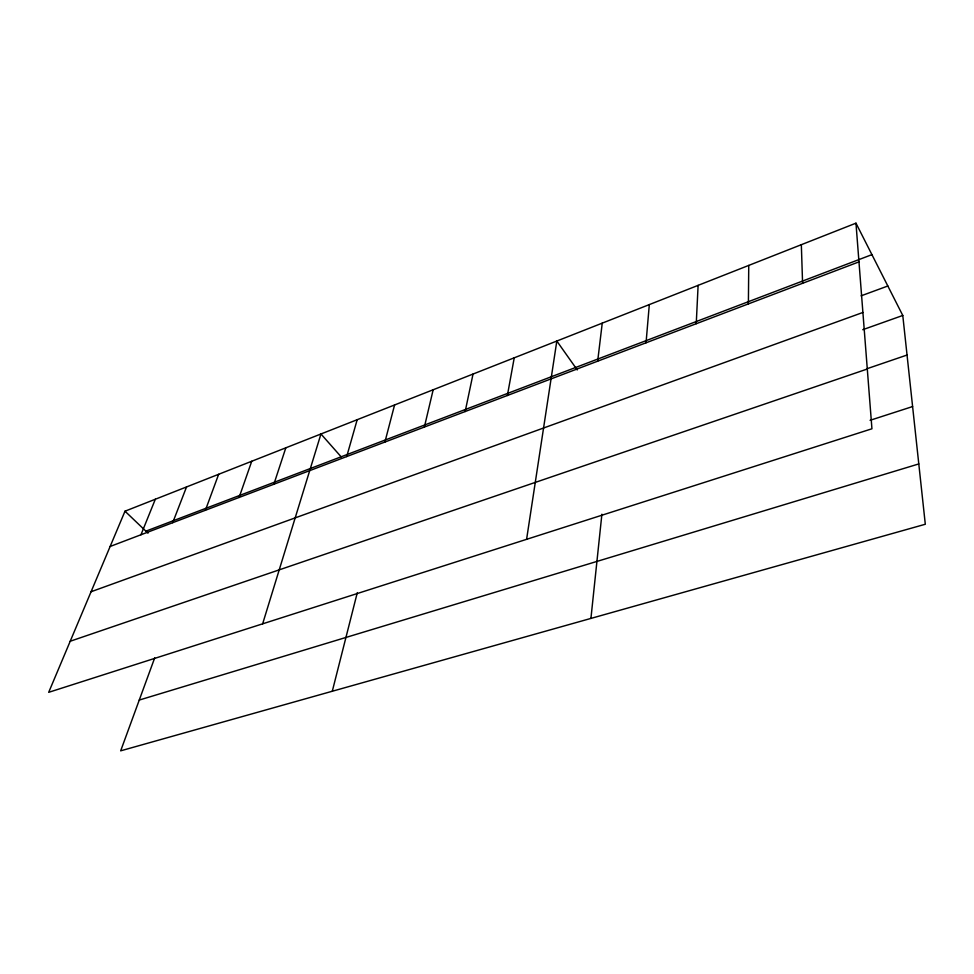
<?xml version="1.0" encoding="UTF-8"?>
<svg xmlns="http://www.w3.org/2000/svg" width="974" height="974" viewBox="0 0 974 974"><rect width="100%" height="100%" fill="white"/><g stroke="black" fill="none" stroke-linecap="round" stroke-linejoin="round"><path stroke-width="1.46" d="M748.385 303.912L748.75 265.415M696.24 323.721L698.115 285.358M646.042 342.799L649.317 304.594M590.926 618.417L601.895 514.223M597.671 361.184L602.249 323.137M526.593 539.328L556.824 341.034L577.253 369.925M507.381 395.505L514.235 357.823M465.17 411.539L473.035 374.053M424.372 427.05L433.174 389.758M332.292 691.248L357.312 592.606M384.9 442.05L394.58 404.965M346.695 456.575L357.19 419.697M262.639 623.835L320.957 433.978L341.131 456.806M273.852 484.261L285.82 447.821M239.105 497.458L251.742 461.25M154.696 657.888L120.679 750.832L925.3 524.255L902.776 315.466L855.963 223.168L125.001 511.192L48.7 692.319L871.937 428.779L855.963 223.168M205.404 510.266L218.651 474.289M172.702 522.697L186.533 486.951M140.962 534.763L155.329 499.236M145.893 531.159L871.937 254.64M110.135 546.475L858.971 261.872M861.101 295.84L887.838 286.003M91.069 591.742L862.903 312.459M862.745 329.711L902.776 315.466M866.86 368.769L907.05 355.035M70.213 641.245L867.298 369.012M870.086 420.305L912.601 406.56M139.258 700.062L918.799 463.928M125.001 511.192L147.999 533.168M801.334 244.693L802.588 283.312"/></g></svg>
